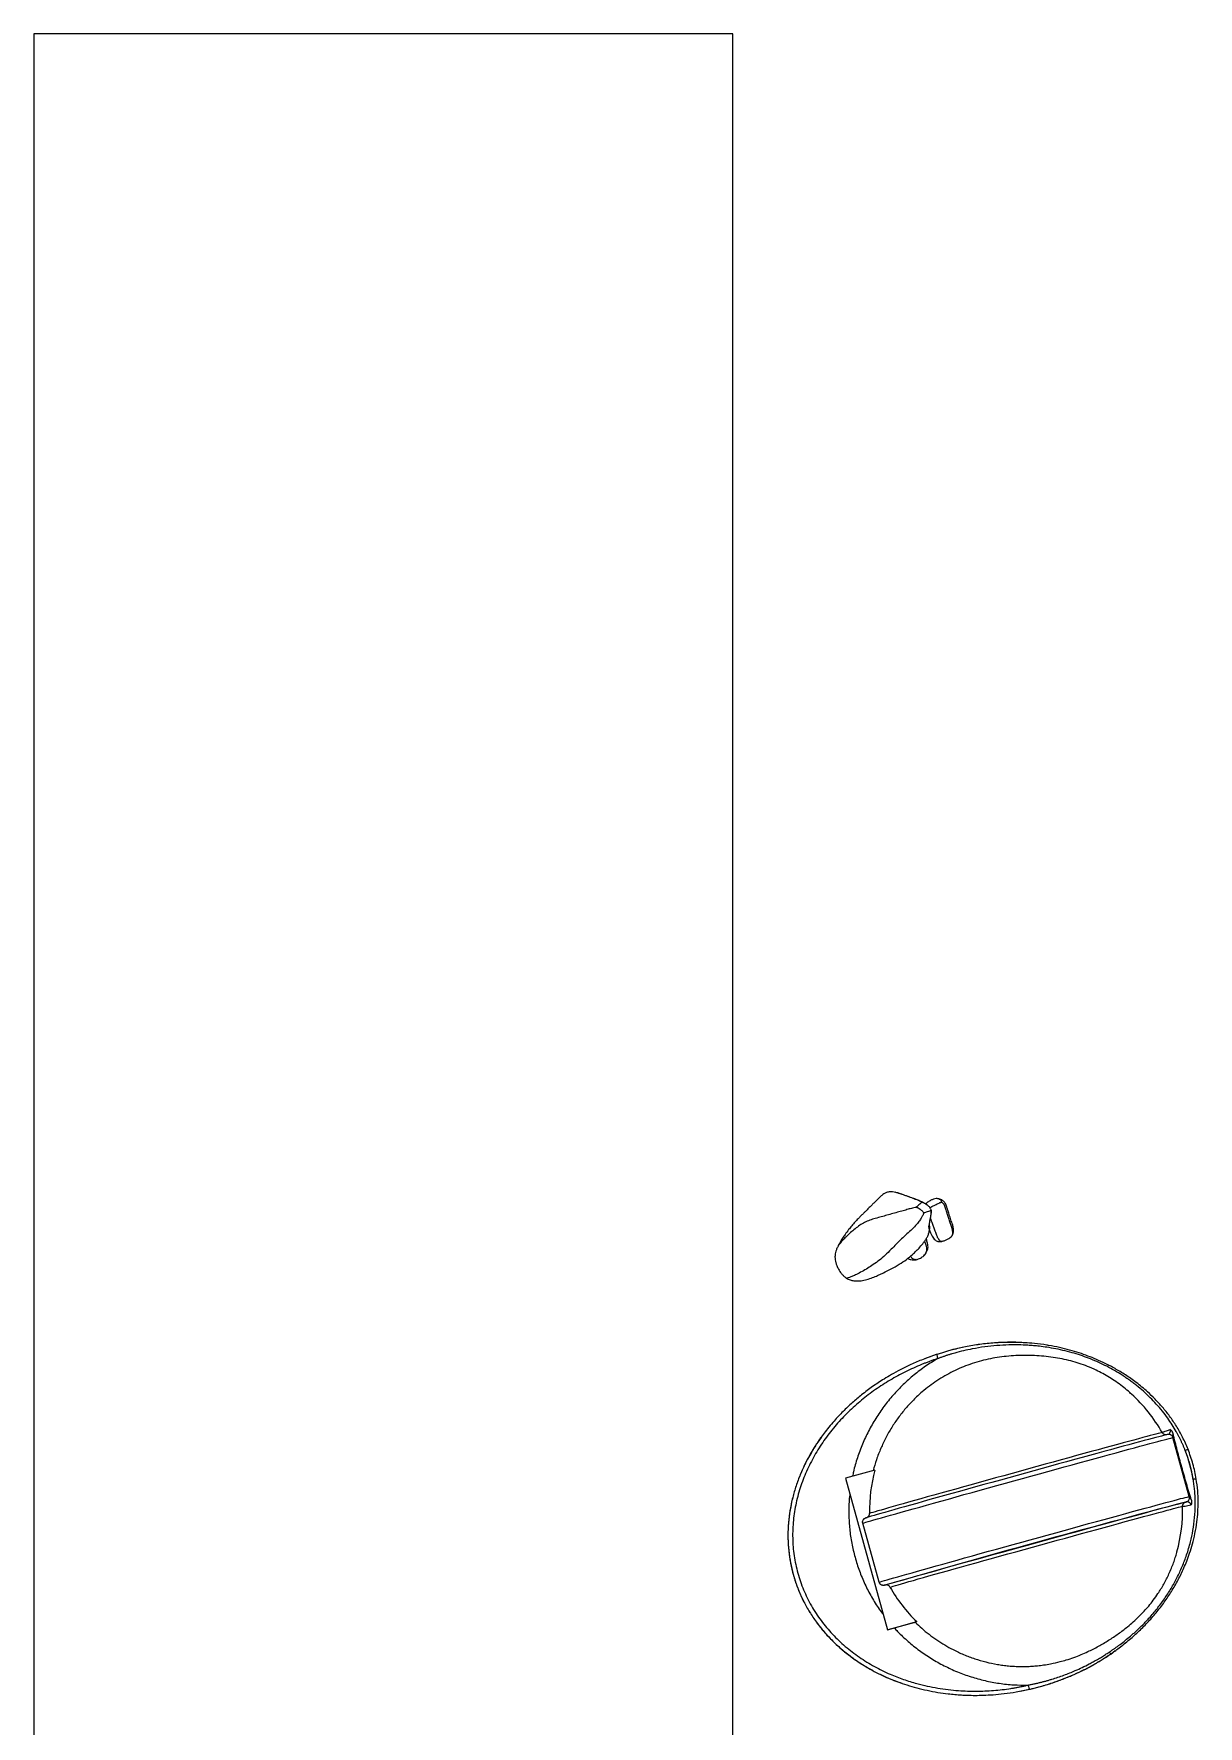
# Model space of a CAD drawing. Header units: inches. Extents: x -978 to -2, y 48 to 749.
# Drawn here: x -204.2 to -170.88, y 414.82 to 463.25 of the extents above; entities that cross this region are included whole.
import ezdxf

# ---------------------------------------------------------------- set-up
doc = ezdxf.new("R2010")
doc.units = ezdxf.units.IN
doc.header["$MEASUREMENT"] = 0

msp = doc.modelspace()

# ---------------------------------------------------------------- linework, layer by layer
at = {"color": 7, "linetype": 'Continuous', "lineweight": 25}
for p, q in [((-204.205, 463.248), (-204.205, 396.248)), ((-184.205, 463.248), (-204.205, 463.248)), ((-184.205, 396.248), (-184.205, 463.248)), ((-179.538, 430.094), (-179.557, 430.099)), ((-178.957, 428.173), (-178.962, 428.172)), ((-178.354, 425.465), (-178.712, 425.334)), ((-177.901, 425.597), (-178.358, 425.462)), ((-177.892, 425.599), (-177.893, 425.599)), ((-172.787, 424.32), (-172.794, 424.326)), ((-181.761, 422.969), (-181.772, 422.954)), ((-181.677, 423.088), (-181.77, 422.945)), ((-171.911, 423.225), (-171.912, 423.225)), ((-171.139, 421.394), (-171.605, 423.081)), ((-180.138, 422.152), (-180.973, 421.921)), ((-180.973, 421.921), (-179.774, 417.584)), ((-171.328, 421.111), (-171.327, 421.111)), ((-171.268, 421.224), (-171.244, 421.235)), ((-180.017, 418.943), (-180.483, 420.63)), ((-171.492, 419.81), (-171.487, 419.829)), ((-179.861, 418.856), (-179.848, 418.86)), ((-179.774, 417.584), (-178.939, 417.814)), ((-179.774, 417.584), (-179.757, 417.585)), ((-179.757, 417.585), (-179.09, 417.769)), ((-173.388, 416.888), (-173.257, 416.984)), ((-173.387, 416.888), (-173.305, 416.949)), ((-173.388, 416.888), (-173.387, 416.888)), ((-175.982, 415.828), (-175.705, 415.881)), ((-175.705, 415.881), (-175.584, 415.912))]:
    msp.add_line(p, q, dxfattribs=at)
at = {"color": 8, "linetype": 'Continuous', "lineweight": 25}
msp.add_line((-171.231, 421.238), (-171.219, 421.242), dxfattribs=at)
at = {"color": 8, "linetype": 'Continuous', "lineweight": 25, "flags": 128}
for points in [[(-180.483, 420.63), (-180.445, 420.642), (-180.394, 420.657), (-180.33, 420.676), (-180.253, 420.698), (-180.163, 420.724), (-180.062, 420.753), (-179.949, 420.785), (-179.824, 420.821), (-179.687, 420.859), (-179.54, 420.901), (-179.383, 420.945), (-179.215, 420.993), (-179.039, 421.042), (-178.853, 421.094), (-178.659, 421.149), (-178.458, 421.205), (-178.249, 421.263), (-178.033, 421.323), (-177.812, 421.385), (-177.586, 421.448), (-177.355, 421.512), (-177.12, 421.577), (-176.882, 421.643), (-176.642, 421.71), (-176.4, 421.777), (-176.156, 421.844), (-175.913, 421.912), (-175.67, 421.979), (-175.428, 422.046), (-175.188, 422.112), (-174.951, 422.177), (-174.717, 422.241), (-174.487, 422.305), (-174.262, 422.366), (-174.042, 422.427), (-173.828, 422.485), (-173.621, 422.542), (-173.421, 422.596), (-173.229, 422.649), (-173.045, 422.699), (-172.871, 422.746), (-172.705, 422.791), (-172.55, 422.833), (-172.406, 422.872), (-172.272, 422.908), (-172.15, 422.941), (-172.039, 422.97), (-171.94, 422.997), (-171.854, 423.019), (-171.78, 423.039), (-171.719, 423.054), (-171.671, 423.067), (-171.636, 423.075), (-171.614, 423.08), (-171.605, 423.081), (-171.605, 423.081)], [(-171.914, 423.224), (-171.914, 423.224), (-171.924, 423.222), (-171.947, 423.217), (-171.983, 423.208), (-172.032, 423.196), (-172.095, 423.179), (-172.17, 423.16), (-172.258, 423.137), (-172.358, 423.11), (-172.47, 423.08), (-172.593, 423.047), (-172.728, 423.01), (-172.874, 422.971), (-173.03, 422.929), (-173.196, 422.884), (-173.371, 422.836), (-173.555, 422.786), (-173.747, 422.734), (-173.947, 422.679), (-174.153, 422.622), (-174.366, 422.564), (-174.585, 422.504), (-174.808, 422.443), (-175.036, 422.38), (-175.267, 422.317), (-175.5, 422.252), (-175.736, 422.187), (-175.973, 422.122), (-176.21, 422.056), (-176.447, 421.991), (-176.683, 421.925), (-176.918, 421.86), (-177.149, 421.796), (-177.378, 421.733), (-177.602, 421.67), (-177.822, 421.609), (-178.036, 421.549), (-178.245, 421.491), (-178.446, 421.435), (-178.64, 421.381), (-178.826, 421.328), (-179.004, 421.279), (-179.172, 421.231), (-179.33, 421.187), (-179.479, 421.145), (-179.616, 421.106), (-179.743, 421.07), (-179.858, 421.037), (-179.961, 421.007), (-180.052, 420.981), (-180.13, 420.959), (-180.196, 420.939), (-180.248, 420.924), (-180.288, 420.912)], [(-180.017, 418.943), (-179.978, 418.955), (-179.927, 418.97), (-179.863, 418.989), (-179.786, 419.011), (-179.697, 419.037), (-179.596, 419.066), (-179.482, 419.099), (-179.357, 419.134), (-179.221, 419.173), (-179.074, 419.214), (-178.917, 419.259), (-178.749, 419.306), (-178.573, 419.356), (-178.387, 419.408), (-178.193, 419.462), (-177.991, 419.518), (-177.783, 419.577), (-177.567, 419.637), (-177.346, 419.698), (-177.12, 419.761), (-176.889, 419.826), (-176.654, 419.891), (-176.416, 419.957), (-176.175, 420.023), (-175.933, 420.09), (-175.69, 420.158), (-175.447, 420.225), (-175.204, 420.292), (-174.962, 420.359), (-174.722, 420.425), (-174.485, 420.49), (-174.251, 420.555), (-174.021, 420.618), (-173.795, 420.68), (-173.576, 420.74), (-173.362, 420.798), (-173.154, 420.855), (-172.955, 420.91), (-172.762, 420.962), (-172.579, 421.012), (-172.404, 421.06), (-172.239, 421.104), (-172.084, 421.146), (-171.94, 421.185), (-171.806, 421.221), (-171.683, 421.254), (-171.573, 421.284), (-171.474, 421.31), (-171.388, 421.333), (-171.314, 421.352), (-171.253, 421.368), (-171.204, 421.38), (-171.169, 421.388), (-171.148, 421.393), (-171.139, 421.395), (-171.139, 421.394)], [(-179.704, 418.802), (-179.665, 418.814), (-179.612, 418.829), (-179.547, 418.849), (-179.468, 418.871), (-179.378, 418.897), (-179.275, 418.927), (-179.16, 418.96), (-179.033, 418.996), (-178.895, 419.035), (-178.747, 419.077), (-178.588, 419.121), (-178.42, 419.169), (-178.243, 419.218), (-178.057, 419.27), (-177.863, 419.325), (-177.661, 419.381), (-177.453, 419.439), (-177.239, 419.499), (-177.019, 419.56), (-176.795, 419.622), (-176.566, 419.686), (-176.334, 419.75), (-176.1, 419.815), (-175.864, 419.881), (-175.627, 419.946), (-175.39, 420.012), (-175.153, 420.077), (-174.917, 420.142), (-174.683, 420.207), (-174.452, 420.27), (-174.225, 420.333), (-174.001, 420.394), (-173.783, 420.454), (-173.57, 420.512), (-173.364, 420.569), (-173.164, 420.623), (-172.972, 420.676), (-172.788, 420.726), (-172.613, 420.774), (-172.447, 420.819), (-172.291, 420.861), (-172.145, 420.9), (-172.01, 420.937), (-171.886, 420.97), (-171.774, 421), (-171.674, 421.027), (-171.587, 421.05), (-171.511, 421.069), (-171.449, 421.086), (-171.4, 421.098), (-171.364, 421.107), (-171.341, 421.112), (-171.331, 421.114), (-171.331, 421.114)], [(-171.243, 421.235), (-171.239, 421.237), (-171.245, 421.236)], [(-171.229, 421.241), (-171.226, 421.241), (-171.231, 421.238)]]:
    msp.add_lwpolyline(points, dxfattribs=at)
at = {"color": 7, "linetype": 'Continuous', "lineweight": 25, "flags": 128}
for points in [[(-171.765, 423.168), (-171.768, 423.167), (-171.79, 423.162), (-171.825, 423.154), (-171.874, 423.141), (-171.936, 423.125), (-172.01, 423.106), (-172.097, 423.083), (-172.197, 423.056), (-172.308, 423.027), (-172.431, 422.994), (-172.565, 422.957), (-172.711, 422.918), (-172.866, 422.876), (-173.032, 422.831), (-173.207, 422.784), (-173.391, 422.733), (-173.583, 422.681), (-173.784, 422.626), (-173.991, 422.57), (-174.204, 422.511), (-174.424, 422.451), (-174.649, 422.389), (-174.878, 422.326), (-175.111, 422.262), (-175.347, 422.197), (-175.585, 422.131), (-175.825, 422.065), (-176.065, 421.999), (-176.306, 421.932), (-176.546, 421.866), (-176.785, 421.8), (-177.022, 421.734), (-177.255, 421.669), (-177.486, 421.605), (-177.712, 421.542), (-177.932, 421.481), (-178.148, 421.421), (-178.357, 421.362), (-178.559, 421.306), (-178.753, 421.251), (-178.939, 421.199), (-179.116, 421.149), (-179.285, 421.102), (-179.443, 421.058), (-179.591, 421.016), (-179.728, 420.977), (-179.854, 420.941), (-179.968, 420.908), (-180.071, 420.879), (-180.161, 420.853), (-180.239, 420.83), (-180.304, 420.811), (-180.355, 420.796), (-180.394, 420.784)], [(-179.861, 418.856), (-179.823, 418.868), (-179.771, 418.884), (-179.706, 418.903), (-179.628, 418.925), (-179.538, 418.951), (-179.435, 418.981), (-179.321, 419.013), (-179.195, 419.049), (-179.058, 419.088), (-178.91, 419.13), (-178.752, 419.174), (-178.584, 419.222), (-178.406, 419.272), (-178.22, 419.324), (-178.026, 419.378), (-177.824, 419.435), (-177.615, 419.493), (-177.4, 419.553), (-177.179, 419.614), (-176.953, 419.677), (-176.723, 419.741), (-176.489, 419.806), (-176.252, 419.872), (-176.013, 419.938), (-175.773, 420.004), (-175.533, 420.071), (-175.292, 420.137), (-175.052, 420.204), (-174.814, 420.269), (-174.578, 420.334), (-174.345, 420.398), (-174.116, 420.461), (-173.891, 420.523), (-173.672, 420.583), (-173.458, 420.642), (-173.251, 420.699), (-173.051, 420.753), (-172.858, 420.806), (-172.674, 420.856), (-172.499, 420.903), (-172.333, 420.948), (-172.178, 420.991), (-172.033, 421.03), (-171.898, 421.066), (-171.775, 421.099), (-171.664, 421.129), (-171.564, 421.155), (-171.477, 421.178), (-171.403, 421.198), (-171.341, 421.214), (-171.293, 421.226), (-171.257, 421.235), (-171.235, 421.239), (-171.229, 421.241)]]:
    msp.add_lwpolyline(points, dxfattribs=at)
at = {"color": 7, "linetype": 'Continuous', "lineweight": 25}
for centre, radius, start, end in [((-175.83, 421.006), 4.5, 29.5305, 47.5696), ((-175.843, 421.005), 4.446, 165.0505, 181.2004), ((-55.324, -15.184), 451.553, 104.87532, 106.00779), ((-175.83, 421.006), 4.5, 344.5958, 1.3741), ((-171.229, 421.232), 0.00665, 104.2207, 127.2316), ((-175.843, 421.004), 4.445, 209.7047, 225.8567), ((-178.753, 417.17), 0.671, 106.0916, 110.1824)]:
    msp.add_arc(centre, radius, start, end, dxfattribs=at)
for points, knots in [([(-179.547, 430.098), (-179.574, 430.104), (-179.624, 430.115), (-179.694, 430.117), (-179.751, 430.11), (-179.813, 430.091), (-179.874, 430.058), (-179.942, 430.006), (-180.002, 429.953), (-180.062, 429.894), (-180.12, 429.836), (-180.182, 429.775), (-180.257, 429.702), (-180.336, 429.625), (-180.41, 429.551), (-180.479, 429.483), (-180.546, 429.416), (-180.624, 429.337), (-180.709, 429.246), (-180.801, 429.141), (-180.896, 429.023), (-180.983, 428.904), (-181.064, 428.781), (-181.138, 428.661), (-181.179, 428.583), (-181.201, 428.542)], [0, 0, 0, 0, 0.033511, 0.060664, 0.083496, 0.103544, 0.138235, 0.168063, 0.207782, 0.236876, 0.271273, 0.313305, 0.355116, 0.405226, 0.4501, 0.48331, 0.522265, 0.562712, 0.614573, 0.673518, 0.732931, 0.805032, 0.862442, 0.92733, 1, 1, 1, 1]), ([(-178.623, 429.723), (-178.631, 429.73), (-178.648, 429.742), (-178.689, 429.767), (-178.754, 429.803), (-178.845, 429.849), (-178.948, 429.891), (-179.061, 429.933), (-179.197, 429.983), (-179.36, 430.043), (-179.483, 430.079), (-179.545, 430.098)], [0, 0, 0, 0, 0.060645, 0.122949, 0.188067, 0.301601, 0.404037, 0.49178, 0.650114, 0.823926, 1, 1, 1, 1]), ([(-178.791, 429.817), (-178.792, 429.816), (-178.796, 429.814), (-178.807, 429.805), (-178.832, 429.781), (-178.879, 429.737), (-178.905, 429.711), (-178.931, 429.691), (-178.947, 429.679), (-178.954, 429.674), (-178.956, 429.673)], [0, 0, 0, 0, 0.25, 0.5, 1, 2, 3, 3.5, 3.75, 4, 4, 4, 4]), ([(-178.956, 429.673), (-178.953, 429.673), (-178.945, 429.671), (-178.925, 429.666), (-178.889, 429.651), (-178.848, 429.615), (-178.788, 429.576), (-178.755, 429.54), (-178.741, 429.519), (-178.736, 429.511), (-178.735, 429.508)], [0, 0, 0, 0, 0.25, 0.5, 1, 2, 3, 3.5, 3.75, 4, 4, 4, 4]), ([(-178.611, 429.713), (-178.636, 429.735), (-178.682, 429.77), (-178.743, 429.8), (-178.775, 429.812), (-178.788, 429.816), (-178.791, 429.817)], [2, 2, 2, 2, 3, 3.5, 3.75, 4, 4, 4, 4]), ([(-178.735, 429.508), (-178.732, 429.51), (-178.721, 429.515), (-178.696, 429.526), (-178.65, 429.544), (-178.593, 429.56), (-178.55, 429.577), (-178.534, 429.584), (-178.529, 429.586), (-178.528, 429.586), (-178.527, 429.586)], [0, 0, 0, 0, 0.25, 0.5, 1, 2, 3, 3.5, 3.75, 4, 4, 4, 4]), ([(-178.332, 429.917), (-178.347, 429.918), (-178.388, 429.921), (-178.458, 429.904), (-178.542, 429.869), (-178.613, 429.829), (-178.663, 429.79), (-178.679, 429.77), (-178.685, 429.764)], [0, 0, 0, 0, 0.127697, 0.325475, 0.535385, 0.810508, 0.935639, 1, 1, 1, 1]), ([(-178.534, 429.614), (-178.539, 429.625), (-178.556, 429.663), (-178.588, 429.692), (-178.611, 429.713)], [0, 0, 0, 0, 0.28613, 1, 1, 1, 1]), ([(-178.592, 429.103), (-178.592, 429.105), (-178.593, 429.109), (-178.59, 429.131), (-178.583, 429.167), (-178.572, 429.217), (-178.558, 429.284), (-178.542, 429.359), (-178.531, 429.431), (-178.524, 429.486), (-178.524, 429.519), (-178.524, 429.533)], [0, 0, 0, 0, 0.049894, 0.144931, 0.25391, 0.37732, 0.514153, 0.69117, 0.82874, 0.929013, 1, 1, 1, 1]), ([(-178.523, 429.525), (-178.523, 429.532), (-178.523, 429.549), (-178.525, 429.573), (-178.528, 429.596), (-178.532, 429.606), (-178.533, 429.611)], [0, 0, 0, 0, 0.191351, 0.474714, 0.75528, 1, 1, 1, 1]), ([(-178.527, 429.586), (-178.526, 429.576), (-178.523, 429.559), (-178.523, 429.54), (-178.523, 429.533)], [0, 0, 0, 0, 0.636564, 1, 1, 1, 1]), ([(-177.947, 428.838), (-177.936, 428.85), (-177.916, 428.875), (-177.893, 428.929), (-177.884, 428.992), (-177.886, 429.059), (-177.899, 429.129), (-177.93, 429.223), (-177.974, 429.352), (-178.021, 429.491), (-178.059, 429.61), (-178.083, 429.698), (-178.104, 429.758), (-178.129, 429.801), (-178.165, 429.843), (-178.216, 429.879), (-178.275, 429.906), (-178.312, 429.913), (-178.332, 429.917)], [0, 0, 0, 0, 0.036637, 0.070805, 0.130807, 0.17786, 0.220642, 0.300418, 0.42125, 0.553107, 0.660244, 0.732657, 0.785371, 0.820013, 0.856145, 0.915328, 0.955536, 1, 1, 1, 1]), ([(-178.226, 429.822), (-178.22, 429.818), (-178.207, 429.81), (-178.179, 429.784), (-178.153, 429.741), (-178.132, 429.684), (-178.113, 429.624), (-178.093, 429.552), (-178.065, 429.461), (-178.029, 429.354), (-177.992, 429.242), (-177.96, 429.148), (-177.939, 429.081), (-177.927, 429.036), (-177.919, 428.996), (-177.915, 428.952), (-177.915, 428.902), (-177.926, 428.861), (-177.943, 428.843), (-177.947, 428.838)], [0, 0, 0, 0, 0.0168785, 0.0406419, 0.0975772, 0.1512358, 0.2070294, 0.2735495, 0.3606586, 0.4712419, 0.5880118, 0.6900729, 0.7486507, 0.7921154, 0.8268482, 0.8761129, 0.9294469, 0.9817151, 1, 1, 1, 1]), ([(-178.589, 429.13), (-178.591, 429.11), (-178.594, 429.065), (-178.578, 429.019), (-178.58, 428.988), (-178.581, 428.974)], [0, 0, 0, 0, 0.294242, 0.678292, 1, 1, 1, 1]), ([(-178.581, 428.979), (-178.575, 429.007), (-178.562, 429.066), (-178.567, 429.14), (-178.575, 429.181), (-178.578, 429.192)], [0, 0, 0, 0, 0.3911594, 0.8328849, 1, 1, 1, 1]), ([(-178.523, 429.525), (-178.523, 429.523), (-178.523, 429.515), (-178.524, 429.508), (-178.524, 429.503)], [0, 0, 0, 0, 0.376442, 1, 1, 1, 1]), ([(-180.956, 427.647), (-180.919, 427.627), (-180.851, 427.589), (-180.743, 427.566), (-180.65, 427.561), (-180.567, 427.565), (-180.488, 427.576), (-180.407, 427.593), (-180.297, 427.623), (-180.167, 427.67), (-180.023, 427.734), (-179.864, 427.809), (-179.668, 427.905), (-179.441, 428.033), (-179.237, 428.172), (-179.077, 428.303), (-178.949, 428.423), (-178.842, 428.535), (-178.754, 428.641), (-178.684, 428.741), (-178.634, 428.825), (-178.601, 428.9), (-178.584, 428.953), (-178.581, 428.976), (-178.58, 428.983)], [0, 0, 0, 0, 0.040968, 0.076552, 0.10741, 0.132769, 0.159422, 0.186131, 0.213971, 0.272067, 0.323489, 0.376618, 0.465708, 0.554747, 0.637041, 0.711825, 0.76251, 0.816237, 0.873812, 0.906286, 0.940332, 0.971081, 0.990904, 1, 1, 1, 1]), ([(-178.732, 428.284), (-178.709, 428.313), (-178.667, 428.364), (-178.631, 428.444), (-178.616, 428.509), (-178.615, 428.575), (-178.632, 428.657), (-178.652, 428.726), (-178.665, 428.767), (-178.667, 428.772)], [0, 0, 0, 0, 0.207355, 0.376701, 0.490685, 0.586166, 0.743268, 0.967531, 1, 1, 1, 1]), ([(-178.574, 429.022), (-178.572, 429.019), (-178.558, 428.984), (-178.534, 428.923), (-178.502, 428.849), (-178.462, 428.786), (-178.421, 428.742), (-178.377, 428.711), (-178.333, 428.694), (-178.279, 428.686), (-178.241, 428.692), (-178.22, 428.695)], [0, 0, 0, 0, 0.018455, 0.219966, 0.389433, 0.513225, 0.640534, 0.712521, 0.795015, 0.890633, 1, 1, 1, 1]), ([(-178.221, 428.695), (-178.192, 428.702), (-178.136, 428.718), (-178.059, 428.756), (-177.994, 428.794), (-177.961, 428.824), (-177.946, 428.838)], [0, 0, 0, 0, 0.278873, 0.550624, 0.793654, 1, 1, 1, 1]), ([(-181.2, 428.542), (-181.214, 428.513), (-181.239, 428.458), (-181.263, 428.38), (-181.275, 428.313), (-181.28, 428.244), (-181.274, 428.167), (-181.255, 428.082), (-181.224, 427.994), (-181.174, 427.889), (-181.108, 427.79), (-181.031, 427.704), (-180.981, 427.666), (-180.954, 427.646)], [0, 0, 0, 0, 0.099697, 0.183844, 0.254074, 0.31188, 0.397866, 0.477839, 0.56284, 0.668563, 0.817016, 0.905071, 1, 1, 1, 1]), ([(-179.196, 428.21), (-179.194, 428.209), (-179.183, 428.2), (-179.152, 428.188), (-179.1, 428.17), (-179.031, 428.161), (-178.982, 428.167), (-178.956, 428.171)], [0, 0, 0, 0, 0.0175575, 0.1735296, 0.3926614, 0.6756723, 1, 1, 1, 1]), ([(-178.957, 428.171), (-178.934, 428.177), (-178.89, 428.19), (-178.81, 428.223), (-178.763, 428.26), (-178.733, 428.284)], [0, 0, 0, 0, 0.283183, 0.546556, 1, 1, 1, 1]), ([(-171.255, 422.713), (-171.26, 422.725), (-171.269, 422.75), (-171.285, 422.787), (-171.3, 422.824), (-171.316, 422.861), (-171.332, 422.898), (-171.349, 422.934), (-171.366, 422.971), (-171.383, 423.007), (-171.401, 423.043), (-171.419, 423.079), (-171.437, 423.115), (-171.456, 423.15), (-171.475, 423.186), (-171.494, 423.221), (-171.544, 423.309), (-171.629, 423.45), (-171.76, 423.644), (-171.911, 423.843), (-172.078, 424.038), (-172.259, 424.227), (-172.447, 424.404), (-172.614, 424.544), (-172.748, 424.649), (-172.849, 424.723), (-172.954, 424.796), (-173.095, 424.89), (-173.277, 425.001), (-173.499, 425.121), (-173.728, 425.232), (-173.959, 425.331), (-174.195, 425.418), (-174.435, 425.495), (-174.689, 425.563), (-174.949, 425.621), (-175.197, 425.664), (-175.411, 425.692), (-175.593, 425.711), (-175.794, 425.726), (-176.03, 425.735), (-176.326, 425.734), (-176.648, 425.717), (-176.997, 425.68), (-177.314, 425.627), (-177.599, 425.566), (-177.793, 425.516), (-177.931, 425.476), (-178.013, 425.451), (-178.094, 425.425), (-178.176, 425.398), (-178.257, 425.37), (-178.311, 425.351), (-178.338, 425.341)], [0, 0, 0, 0, 0.004694, 0.009389, 0.014086, 0.018784, 0.023485, 0.028186, 0.03289, 0.037595, 0.042303, 0.047012, 0.051722, 0.056435, 0.061149, 0.065864, 0.070582, 0.096946, 0.123492, 0.153574, 0.185208, 0.214711, 0.246968, 0.277879, 0.293367, 0.308818, 0.3236, 0.339799, 0.370837, 0.402357, 0.433104, 0.465578, 0.495696, 0.526327, 0.558842, 0.592, 0.622744, 0.648478, 0.668286, 0.687099, 0.719141, 0.751047, 0.791583, 0.83348, 0.876696, 0.907217, 0.938592, 0.948754, 0.958946, 0.969167, 0.979416, 0.989694, 1, 1, 1, 1]), ([(-175.844, 425.792), (-175.872, 425.795), (-176.018, 425.807), (-176.308, 425.81), (-176.71, 425.796), (-177.129, 425.751), (-177.524, 425.687), (-177.776, 425.626), (-177.892, 425.597)], [0, 0, 0, 0, 0.0400157, 0.2110725, 0.4160398, 0.6207664, 0.8253262, 1, 1, 1, 1]), ([(-175.181, 425.718), (-175.193, 425.721), (-175.321, 425.745), (-175.545, 425.772), (-175.756, 425.787), (-175.847, 425.793)], [0, 0, 0, 0, 0.0585124, 0.5899472, 1, 1, 1, 1]), ([(-175.846, 425.794), (-175.846, 425.794), (-175.845, 425.794), (-175.844, 425.794), (-175.844, 425.794)], [0, 0, 0, 0, 0.499975, 1, 1, 1, 1]), ([(-171.175, 422.748), (-171.225, 422.864), (-171.322, 423.09), (-171.501, 423.405), (-171.695, 423.693), (-171.901, 423.951), (-172.113, 424.183), (-172.362, 424.421), (-172.645, 424.655), (-172.957, 424.874), (-173.254, 425.053), (-173.532, 425.199), (-173.791, 425.318), (-174.04, 425.418), (-174.294, 425.507), (-174.566, 425.588), (-174.857, 425.658), (-175.063, 425.703), (-175.174, 425.718), (-175.178, 425.719)], [0, 0, 0, 0, 0.070346, 0.13797, 0.202862, 0.265013, 0.324432, 0.381133, 0.461077, 0.534913, 0.60272, 0.664511, 0.720257, 0.771351, 0.82415, 0.879447, 0.937278, 0.997674, 1, 1, 1, 1]), ([(-178.338, 425.341), (-178.354, 425.336), (-178.386, 425.325), (-178.433, 425.309), (-178.48, 425.293), (-178.527, 425.276), (-178.573, 425.259), (-178.62, 425.242), (-178.667, 425.224), (-178.713, 425.206), (-178.759, 425.188), (-178.867, 425.144), (-179.035, 425.072), (-179.261, 424.965), (-179.483, 424.85), (-179.7, 424.726), (-179.914, 424.594), (-180.191, 424.407), (-180.526, 424.152), (-180.901, 423.816), (-181.249, 423.448), (-181.563, 423.05), (-181.839, 422.626), (-182.074, 422.176), (-182.231, 421.783), (-182.33, 421.46), (-182.411, 421.132), (-182.465, 420.798), (-182.489, 420.46), (-182.492, 420.122), (-182.465, 419.783), (-182.405, 419.45), (-182.345, 419.203), (-182.27, 418.96), (-182.149, 418.643), (-181.999, 418.339), (-181.823, 418.05), (-181.629, 417.772), (-181.357, 417.448), (-180.988, 417.098), (-180.585, 416.79), (-180.153, 416.525), (-179.728, 416.317), (-179.319, 416.158), (-178.868, 416.018), (-178.341, 415.903), (-177.857, 415.846), (-177.49, 415.826), (-177.239, 415.823), (-176.989, 415.829), (-176.739, 415.844), (-176.491, 415.868), (-176.293, 415.895), (-176.146, 415.919), (-176.048, 415.936), (-175.95, 415.955), (-175.852, 415.975), (-175.788, 415.99), (-175.755, 415.997)], [0, 0, 0, 0, 0.003122, 0.006246, 0.009371, 0.012497, 0.015624, 0.01875, 0.021876, 0.025001, 0.028125, 0.031247, 0.046839, 0.062454, 0.078036, 0.093649, 0.10923, 0.12484, 0.155955, 0.187205, 0.218342, 0.249607, 0.280806, 0.312086, 0.343353, 0.358995, 0.374657, 0.405969, 0.421652, 0.437307, 0.468651, 0.484323, 0.500015, 0.515708, 0.531373, 0.562711, 0.578378, 0.594061, 0.625375, 0.656652, 0.687924, 0.719213, 0.750406, 0.775403, 0.800335, 0.837858, 0.875162, 0.890767, 0.906346, 0.921955, 0.937538, 0.953157, 0.968749, 0.974998, 0.98125, 0.987504, 0.993755, 1, 1, 1, 1]), ([(-178.358, 425.462), (-178.491, 425.416), (-178.745, 425.328), (-179.094, 425.178), (-179.396, 425.031), (-179.651, 424.892), (-179.862, 424.766), (-180.04, 424.652), (-180.202, 424.541), (-180.36, 424.426), (-180.557, 424.273), (-180.79, 424.077), (-181.054, 423.827), (-181.275, 423.592), (-181.454, 423.381), (-181.583, 423.216), (-181.685, 423.079), (-181.74, 423), (-181.761, 422.969)], [0, 0, 0, 0, 0.099932, 0.189157, 0.267704, 0.335587, 0.39279, 0.43911, 0.48373, 0.529326, 0.575901, 0.657172, 0.741329, 0.82848, 0.88126, 0.932899, 0.974241, 1, 1, 1, 1]), ([(-178.354, 425.465), (-178.359, 425.464), (-178.364, 425.439), (-178.35, 425.376), (-178.338, 425.341)], [0, 0, 0, 0, 0.428571, 1, 1, 1, 1]), ([(-171.681, 423.308), (-171.679, 423.307), (-171.675, 423.303), (-171.669, 423.298), (-171.663, 423.292), (-171.658, 423.286), (-171.652, 423.28), (-171.647, 423.274), (-171.642, 423.267), (-171.637, 423.26), (-171.631, 423.251), (-171.624, 423.238), (-171.617, 423.222), (-171.611, 423.206), (-171.607, 423.195), (-171.606, 423.189)], [0, 0, 0, 0, 0.057212, 0.114336, 0.171483, 0.228762, 0.286284, 0.344157, 0.402486, 0.461374, 0.520922, 0.640204, 0.759295, 0.87897, 1, 1, 1, 1]), ([(-181.77, 422.945), (-181.829, 422.859), (-181.985, 422.629), (-182.164, 422.278), (-182.322, 421.905), (-182.435, 421.576), (-182.523, 421.239), (-182.585, 420.896), (-182.621, 420.55), (-182.629, 420.201), (-182.608, 419.852), (-182.558, 419.506), (-182.479, 419.165), (-182.372, 418.832), (-182.237, 418.51), (-182.075, 418.2), (-181.89, 417.904), (-181.681, 417.625), (-181.451, 417.363), (-181.203, 417.119), (-180.937, 416.895), (-180.61, 416.655), (-180.214, 416.415), (-179.779, 416.2), (-179.486, 416.096), (-179.356, 416.05)], [0, 0, 0, 0, 0.0364723, 0.0972839, 0.1378714, 0.1784897, 0.219157, 0.2598606, 0.3005871, 0.3413461, 0.3821414, 0.4229533, 0.4637712, 0.5045839, 0.5453827, 0.5861711, 0.6269442, 0.6676915, 0.7083895, 0.7490302, 0.7896436, 0.830241, 0.8910659, 0.9517882, 1, 1, 1, 1]), ([(-181.771, 422.955), (-181.8, 422.911), (-181.863, 422.814), (-181.961, 422.649), (-182.068, 422.456), (-182.187, 422.217), (-182.308, 421.937), (-182.421, 421.614), (-182.514, 421.275), (-182.581, 420.921), (-182.62, 420.558), (-182.628, 420.195), (-182.606, 419.836), (-182.554, 419.486), (-182.473, 419.146), (-182.366, 418.818), (-182.233, 418.503), (-182.074, 418.199), (-181.889, 417.904), (-181.676, 417.621), (-181.438, 417.35), (-181.174, 417.094), (-180.888, 416.858), (-180.59, 416.646), (-180.289, 416.463), (-180.011, 416.314), (-179.831, 416.235), (-179.751, 416.2)], [0, 0, 0, 0, 0.01926, 0.042824, 0.070674, 0.100456, 0.141211, 0.183174, 0.226378, 0.270823, 0.315988, 0.360623, 0.404677, 0.448169, 0.491077, 0.533371, 0.575054, 0.616931, 0.659627, 0.703129, 0.747415, 0.792496, 0.838383, 0.884039, 0.927287, 0.968079, 1, 1, 1, 1]), ([(-171.792, 423.161), (-171.793, 423.161), (-171.796, 423.161), (-171.808, 423.16), (-171.824, 423.161), (-171.847, 423.166), (-171.873, 423.179), (-171.898, 423.198), (-171.909, 423.217), (-171.914, 423.226)], [0, 0, 0, 0, 0.213268, 0.346381, 0.459574, 0.57567, 0.710364, 0.860542, 1, 1, 1, 1]), ([(-171.606, 423.081), (-171.608, 423.086), (-171.612, 423.104), (-171.628, 423.128), (-171.651, 423.15), (-171.675, 423.163), (-171.697, 423.17), (-171.715, 423.173), (-171.728, 423.173), (-171.737, 423.173), (-171.745, 423.172), (-171.75, 423.171), (-171.753, 423.17), (-171.754, 423.17)], [0, 0, 0, 0, 0.0513001, 0.1582274, 0.2499981, 0.3314575, 0.4042992, 0.4710823, 0.5376067, 0.623166, 0.741696, 0.9266957, 1, 1, 1, 1]), ([(-171.082, 421.295), (-171.128, 421.452), (-171.174, 421.609), (-171.242, 421.845), (-171.265, 421.923), (-171.309, 422.081), (-171.332, 422.16), (-171.375, 422.318), (-171.397, 422.397), (-171.44, 422.556), (-171.461, 422.635), (-171.523, 422.873), (-171.564, 423.031), (-171.606, 423.189)], [0, 0, 0, 0, 0.25, 0.25, 0.375, 0.375, 0.5, 0.5, 0.625, 0.625, 0.75, 0.75, 1, 1, 1, 1]), ([(-170.939, 421.893), (-170.967, 422.039), (-171.023, 422.33), (-171.124, 422.609), (-171.175, 422.748)], [0, 0, 0, 0, 0.500006, 1, 1, 1, 1]), ([(-171.025, 421.884), (-171.028, 421.897), (-171.032, 421.922), (-171.039, 421.961), (-171.046, 421.999), (-171.054, 422.038), (-171.062, 422.076), (-171.07, 422.114), (-171.079, 422.153), (-171.088, 422.191), (-171.098, 422.229), (-171.108, 422.266), (-171.121, 422.315), (-171.137, 422.373), (-171.158, 422.442), (-171.181, 422.51), (-171.204, 422.578), (-171.229, 422.646), (-171.246, 422.69), (-171.255, 422.713)], [0, 0, 0, 0, 0.045499, 0.090975, 0.136433, 0.181878, 0.227313, 0.272745, 0.318177, 0.363615, 0.409063, 0.454525, 0.500008, 0.583374, 0.666687, 0.749977, 0.833273, 0.916604, 1, 1, 1, 1]), ([(-173.43, 416.943), (-173.42, 416.949), (-173.4, 416.963), (-173.37, 416.983), (-173.339, 417.004), (-173.308, 417.025), (-173.277, 417.047), (-173.245, 417.07), (-173.214, 417.093), (-173.181, 417.116), (-173.149, 417.14), (-173.077, 417.194), (-172.966, 417.28), (-172.842, 417.383), (-172.739, 417.472), (-172.659, 417.544), (-172.581, 417.617), (-172.456, 417.739), (-172.278, 417.924), (-172.059, 418.182), (-171.849, 418.464), (-171.658, 418.759), (-171.488, 419.067), (-171.338, 419.389), (-171.208, 419.731), (-171.106, 420.076), (-171.029, 420.434), (-170.982, 420.787), (-170.966, 421.092), (-170.969, 421.334), (-170.977, 421.481), (-170.987, 421.593), (-170.995, 421.667), (-171.004, 421.74), (-171.014, 421.812), (-171.022, 421.86), (-171.025, 421.884)], [0, 0, 0, 0, 0.006027, 0.012142, 0.018344, 0.024637, 0.03102, 0.037495, 0.044064, 0.050728, 0.057489, 0.06435, 0.095705, 0.128667, 0.146248, 0.165242, 0.184055, 0.201635, 0.255954, 0.318916, 0.381436, 0.443667, 0.505736, 0.567671, 0.629526, 0.695804, 0.753046, 0.816134, 0.876475, 0.907047, 0.938229, 0.950864, 0.963358, 0.975712, 0.987926, 1, 1, 1, 1]), ([(-173.305, 416.947), (-173.263, 416.977), (-173.173, 417.041), (-173.032, 417.15), (-172.837, 417.307), (-172.6, 417.517), (-172.333, 417.783), (-172.083, 418.068), (-171.853, 418.365), (-171.678, 418.625), (-171.549, 418.841), (-171.455, 419.01), (-171.37, 419.18), (-171.288, 419.357), (-171.206, 419.554), (-171.123, 419.782), (-171.042, 420.045), (-170.971, 420.345), (-170.92, 420.65), (-170.89, 420.955), (-170.882, 421.252), (-170.894, 421.568), (-170.924, 421.783), (-170.939, 421.893)], [0, 0, 0, 0, 0.025876, 0.055884, 0.089686, 0.15325, 0.219137, 0.28743, 0.355274, 0.420387, 0.455421, 0.489636, 0.523026, 0.555876, 0.592572, 0.634624, 0.682034, 0.734818, 0.792994, 0.840173, 0.890402, 0.943682, 1, 1, 1, 1]), ([(-171.22, 421.242), (-171.217, 421.243), (-171.213, 421.244), (-171.205, 421.248), (-171.193, 421.255), (-171.178, 421.265), (-171.161, 421.282), (-171.145, 421.307), (-171.135, 421.339), (-171.132, 421.369), (-171.138, 421.388), (-171.14, 421.394)], [0, 0, 0, 0, 0.210476, 0.373778, 0.473259, 0.550641, 0.631272, 0.72383, 0.827312, 0.938754, 1, 1, 1, 1]), ([(-171.082, 421.295), (-171.081, 421.292), (-171.08, 421.286), (-171.078, 421.277), (-171.076, 421.269), (-171.075, 421.26), (-171.074, 421.251), (-171.073, 421.242), (-171.073, 421.233), (-171.073, 421.222), (-171.073, 421.209), (-171.075, 421.195), (-171.078, 421.181), (-171.081, 421.167), (-171.084, 421.159), (-171.086, 421.155)], [0, 0, 0, 0, 0.0634864, 0.1264843, 0.1891012, 0.2514463, 0.3136301, 0.3757636, 0.437958, 0.5003237, 0.6025624, 0.7031026, 0.8024815, 0.9012573, 1, 1, 1, 1]), ([(-180.381, 420.788), (-180.367, 420.792), (-180.355, 420.797), (-180.332, 420.813), (-180.322, 420.823), (-180.309, 420.839), (-180.305, 420.845), (-180.299, 420.858), (-180.296, 420.864), (-180.292, 420.877), (-180.29, 420.884), (-180.288, 420.898), (-180.288, 420.905), (-180.288, 420.912)], [0, 0, 0, 0, 0.25, 0.25, 0.5, 0.5, 0.625, 0.625, 0.75, 0.75, 0.875, 0.875, 1, 1, 1, 1]), ([(-171.329, 421.112), (-171.33, 421.119), (-171.331, 421.137), (-171.323, 421.163), (-171.31, 421.187), (-171.295, 421.205), (-171.281, 421.217), (-171.27, 421.224), (-171.263, 421.228), (-171.257, 421.23), (-171.255, 421.231), (-171.255, 421.231), (-171.255, 421.231)], [0, 0, 0, 0, 0.07535, 0.185365, 0.28271, 0.369429, 0.44792, 0.523387, 0.619027, 0.748728, 0.941265, 1, 1, 1, 1]), ([(-171.244, 421.235), (-171.244, 421.235), (-171.244, 421.235), (-171.244, 421.235), (-171.244, 421.235), (-171.243, 421.235), (-171.242, 421.235), (-171.24, 421.235), (-171.238, 421.236), (-171.236, 421.237), (-171.234, 421.237), (-171.233, 421.237)], [0, 0, 0, 0, 0.11045, 0.220824, 0.331225, 0.441758, 0.552526, 0.663633, 0.775181, 0.88727, 1, 1, 1, 1]), ([(-171.086, 421.155), (-171.086, 421.156), (-171.087, 421.159), (-171.089, 421.163), (-171.091, 421.167), (-171.093, 421.171), (-171.095, 421.175), (-171.097, 421.179), (-171.099, 421.183), (-171.104, 421.19), (-171.111, 421.201), (-171.122, 421.212), (-171.133, 421.221), (-171.149, 421.231), (-171.164, 421.237), (-171.178, 421.24), (-171.188, 421.241), (-171.198, 421.242), (-171.207, 421.241), (-171.214, 421.241), (-171.22, 421.24), (-171.225, 421.239), (-171.23, 421.238), (-171.232, 421.237), (-171.233, 421.237)], [0, 0, 0, 0, 0.010286, 0.020686, 0.031238, 0.041977, 0.052935, 0.06414, 0.075618, 0.087393, 0.133648, 0.184423, 0.23718, 0.29439, 0.415617, 0.479802, 0.546951, 0.617088, 0.688635, 0.74937, 0.810785, 0.872966, 0.936005, 1, 1, 1, 1]), ([(-180.483, 420.63), (-180.485, 420.638), (-180.486, 420.646), (-180.488, 420.662), (-180.487, 420.671), (-180.485, 420.687), (-180.483, 420.695), (-180.478, 420.711), (-180.475, 420.718), (-180.466, 420.732), (-180.462, 420.739), (-180.451, 420.751), (-180.445, 420.757), (-180.432, 420.767), (-180.425, 420.772), (-180.41, 420.779), (-180.402, 420.782), (-180.394, 420.784)], [0, 0, 0, 0, 0.125, 0.125, 0.25, 0.25, 0.375, 0.375, 0.5, 0.5, 0.625, 0.625, 0.75, 0.75, 0.875, 0.875, 1, 1, 1, 1]), ([(-179.861, 418.856), (-179.869, 418.854), (-179.877, 418.853), (-179.894, 418.852), (-179.902, 418.852), (-179.918, 418.854), (-179.926, 418.855), (-179.942, 418.86), (-179.95, 418.864), (-179.964, 418.872), (-179.971, 418.876), (-179.983, 418.887), (-179.989, 418.893), (-180.004, 418.912), (-180.012, 418.927), (-180.017, 418.943)], [0, 0, 0, 0, 0.125, 0.125, 0.25, 0.25, 0.375, 0.375, 0.5, 0.5, 0.625, 0.625, 0.75, 0.75, 1, 1, 1, 1]), ([(-179.704, 418.802), (-179.711, 418.814), (-179.72, 418.825), (-179.741, 418.843), (-179.753, 418.85), (-179.779, 418.861), (-179.793, 418.864), (-179.821, 418.865), (-179.834, 418.864), (-179.848, 418.86)], [0, 0, 0, 0, 0.25, 0.25, 0.5, 0.5, 0.75, 0.75, 1, 1, 1, 1]), ([(-179.09, 417.769), (-179.058, 417.778), (-179.033, 417.785), (-179.01, 417.792), (-179.006, 417.793), (-178.999, 417.795), (-178.996, 417.796), (-178.988, 417.798), (-178.986, 417.799), (-178.985, 417.8)], [0, 0, 0, 0, 0.5, 0.5, 0.625, 0.625, 0.75, 0.75, 1, 1, 1, 1]), ([(-175.755, 415.997), (-175.74, 416), (-175.708, 416.006), (-175.662, 416.016), (-175.615, 416.025), (-175.568, 416.035), (-175.522, 416.046), (-175.476, 416.057), (-175.43, 416.068), (-175.384, 416.079), (-175.339, 416.091), (-175.293, 416.103), (-175.248, 416.115), (-175.203, 416.127), (-175.159, 416.14), (-175.114, 416.154), (-175.026, 416.18), (-174.897, 416.222), (-174.727, 416.282), (-174.562, 416.346), (-174.387, 416.419), (-174.202, 416.504), (-174.051, 416.579), (-173.947, 416.634), (-173.888, 416.666), (-173.829, 416.699), (-173.77, 416.732), (-173.712, 416.766), (-173.655, 416.8), (-173.598, 416.835), (-173.541, 416.871), (-173.486, 416.906), (-173.449, 416.931), (-173.43, 416.943)], [0, 0, 0, 0, 0.018974, 0.037914, 0.05682, 0.075693, 0.094532, 0.113337, 0.132108, 0.150845, 0.169547, 0.188214, 0.206846, 0.225442, 0.244001, 0.262524, 0.281009, 0.353691, 0.425314, 0.495862, 0.565298, 0.652185, 0.737862, 0.764585, 0.791191, 0.81768, 0.844053, 0.870313, 0.896461, 0.922499, 0.948431, 0.974259, 1, 1, 1, 1]), ([(-173.43, 416.943), (-173.417, 416.924), (-173.397, 416.897), (-173.389, 416.888), (-173.388, 416.888)], [0, 0, 0, 0, 0.571429, 1, 1, 1, 1]), ([(-173.304, 416.947), (-173.304, 416.947), (-173.303, 416.947), (-173.303, 416.948), (-173.302, 416.948)], [0, 0, 0, 0, 0.499987, 1, 1, 1, 1]), ([(-175.705, 415.881), (-175.689, 415.885), (-175.656, 415.892), (-175.602, 415.905), (-175.54, 415.921), (-175.472, 415.938), (-175.368, 415.967), (-175.242, 416.003), (-175.091, 416.051), (-174.946, 416.1), (-174.798, 416.154), (-174.652, 416.211), (-174.457, 416.292), (-174.265, 416.38), (-174.075, 416.475), (-173.966, 416.533), (-173.873, 416.585), (-173.8, 416.627), (-173.723, 416.672), (-173.658, 416.712), (-173.6, 416.748), (-173.544, 416.784), (-173.49, 416.819), (-173.438, 416.854), (-173.404, 416.877), (-173.387, 416.888)], [0, 0, 0, 0, 0.018829, 0.040807, 0.065864, 0.093918, 0.124882, 0.193715, 0.249719, 0.312958, 0.374537, 0.436948, 0.499368, 0.624274, 0.686888, 0.749339, 0.77016, 0.811937, 0.84751, 0.874604, 0.901132, 0.926932, 0.952008, 0.976363, 1, 1, 1, 1]), ([(-179.704, 416.178), (-179.63, 416.149), (-179.471, 416.087), (-179.215, 415.999), (-178.936, 415.917), (-178.641, 415.846), (-178.339, 415.789), (-178.073, 415.752), (-177.848, 415.729), (-177.662, 415.716), (-177.471, 415.707), (-177.261, 415.704), (-177.019, 415.708), (-176.74, 415.723), (-176.427, 415.754), (-176.078, 415.804), (-175.836, 415.855), (-175.71, 415.882)], [0, 0, 0, 0, 0.058916, 0.126013, 0.197224, 0.272121, 0.348659, 0.421954, 0.46927, 0.51503, 0.559422, 0.609762, 0.669835, 0.738301, 0.816142, 0.903372, 1, 1, 1, 1]), ([(-175.755, 415.997), (-175.749, 415.97), (-175.73, 415.907), (-175.711, 415.879), (-175.705, 415.881)], [0, 0, 0, 0, 0.428571, 1, 1, 1, 1])]:
    msp.add_open_spline(points, degree=3, knots=knots, dxfattribs=at)
at = {"color": 8, "linetype": 'Continuous', "lineweight": 25}
for points, knots in [([(-178.791, 429.817), (-178.796, 429.82), (-178.807, 429.826), (-178.837, 429.842), (-178.891, 429.866), (-178.978, 429.899), (-179.087, 429.94), (-179.215, 429.988), (-179.348, 430.036), (-179.458, 430.075), (-179.519, 430.09), (-179.538, 430.094)], [0, 0, 0, 0, 0.026388, 0.06503, 0.163331, 0.285637, 0.430748, 0.595454, 0.76593, 0.925306, 1, 1, 1, 1]), ([(-178.956, 429.673), (-178.963, 429.671), (-178.999, 429.663), (-179.075, 429.643), (-179.192, 429.611), (-179.336, 429.57), (-179.495, 429.525), (-179.663, 429.479), (-179.829, 429.433), (-179.997, 429.387), (-180.162, 429.342), (-180.322, 429.29), (-180.471, 429.221), (-180.608, 429.131), (-180.739, 429.028), (-180.86, 428.921), (-180.969, 428.817), (-181.061, 428.721), (-181.129, 428.643), (-181.176, 428.586), (-181.193, 428.555), (-181.201, 428.541)], [0, 0, 0, 0, 0.007087, 0.034172, 0.073299, 0.122426, 0.179106, 0.240036, 0.30123, 0.358583, 0.420687, 0.476422, 0.532189, 0.593565, 0.659279, 0.725844, 0.790314, 0.85274, 0.91424, 0.960432, 1, 1, 1, 1]), ([(-178.565, 429.662), (-178.546, 429.672), (-178.498, 429.698), (-178.427, 429.731), (-178.357, 429.765), (-178.301, 429.792), (-178.262, 429.809), (-178.238, 429.818), (-178.229, 429.821), (-178.226, 429.822)], [0, 0, 0, 0, 0.158915, 0.421086, 0.603428, 0.771862, 0.910171, 0.963907, 1, 1, 1, 1]), ([(-178.527, 429.586), (-178.529, 429.596), (-178.53, 429.605), (-178.534, 429.614), (-178.534, 429.614)], [0, 0, 0, 0, 0.969954, 1, 1, 1, 1]), ([(-178.226, 429.822), (-178.227, 429.829), (-178.228, 429.845), (-178.245, 429.876), (-178.282, 429.897), (-178.314, 429.919), (-178.331, 429.917), (-178.331, 429.917)], [0, 0, 0, 0, 0.109856, 0.262883, 0.627736, 0.986686, 1, 1, 1, 1]), ([(-178.735, 429.508), (-178.738, 429.502), (-178.745, 429.485), (-178.766, 429.443), (-178.804, 429.374), (-178.863, 429.28), (-178.952, 429.164), (-179.073, 429.04), (-179.219, 428.905), (-179.373, 428.766), (-179.524, 428.617), (-179.68, 428.457), (-179.841, 428.296), (-180.007, 428.153), (-180.171, 428.036), (-180.341, 427.926), (-180.505, 427.83), (-180.652, 427.751), (-180.774, 427.695), (-180.864, 427.661), (-180.93, 427.642), (-180.945, 427.647), (-180.951, 427.649)], [0, 0, 0, 0, 0.005931, 0.015016, 0.039357, 0.070701, 0.10775, 0.164778, 0.227805, 0.29314, 0.357491, 0.419404, 0.494972, 0.566124, 0.639666, 0.700257, 0.763978, 0.829079, 0.878111, 0.925672, 0.970316, 1, 1, 1, 1]), ([(-178.22, 428.695), (-178.222, 428.695), (-178.231, 428.692), (-178.253, 428.695), (-178.283, 428.715), (-178.311, 428.753), (-178.332, 428.789), (-178.348, 428.825), (-178.365, 428.868), (-178.388, 428.933), (-178.42, 429.02), (-178.457, 429.124), (-178.494, 429.225), (-178.523, 429.303), (-178.538, 429.346), (-178.543, 429.358)], [0, 0, 0, 0, 0.0079359, 0.0407977, 0.1085869, 0.1788286, 0.2447651, 0.2916419, 0.350093, 0.4282729, 0.5535809, 0.6969486, 0.8362005, 0.950738, 1, 1, 1, 1]), ([(-178.715, 428.698), (-178.704, 428.664), (-178.684, 428.601), (-178.661, 428.518), (-178.654, 428.449), (-178.668, 428.39), (-178.694, 428.336), (-178.715, 428.298), (-178.733, 428.284), (-178.733, 428.284)], [0, 0, 0, 0, 0.236355, 0.427939, 0.568475, 0.702228, 0.849786, 0.994688, 1, 1, 1, 1]), ([(-178.962, 428.172), (-178.969, 428.171), (-178.992, 428.167), (-179.028, 428.182), (-179.067, 428.206), (-179.095, 428.239), (-179.106, 428.268), (-179.111, 428.279)], [0, 0, 0, 0, 0.121284, 0.3686679, 0.6193607, 0.8453637, 1, 1, 1, 1]), ([(-175.847, 425.793), (-175.875, 425.795), (-176.021, 425.806), (-176.311, 425.808), (-176.712, 425.794), (-177.13, 425.75), (-177.53, 425.685), (-177.789, 425.623), (-177.912, 425.593)], [0, 0, 0, 0, 0.038786, 0.207906, 0.410855, 0.613639, 0.816325, 1, 1, 1, 1]), ([(-178.338, 425.341), (-178.455, 425.27), (-178.689, 425.127), (-179.019, 424.876), (-179.329, 424.601), (-179.617, 424.299), (-179.88, 423.976), (-180.115, 423.631), (-180.322, 423.269), (-180.499, 422.892), (-180.642, 422.502), (-180.734, 422.196), (-180.766, 422.018), (-180.774, 421.976)], [0, 0, 0, 0, 0.096973, 0.19424, 0.291652, 0.389089, 0.486439, 0.583634, 0.68064, 0.777427, 0.873983, 0.970319, 1, 1, 1, 1]), ([(-172.794, 424.326), (-172.824, 424.353), (-172.907, 424.43), (-173.056, 424.551), (-173.236, 424.683), (-173.423, 424.805), (-173.609, 424.913), (-173.82, 425.02), (-174.045, 425.118), (-174.287, 425.205), (-174.529, 425.276), (-174.778, 425.334), (-175.036, 425.379), (-175.299, 425.411), (-175.566, 425.43), (-175.835, 425.436), (-176.105, 425.429), (-176.373, 425.408), (-176.636, 425.374), (-176.896, 425.325), (-177.156, 425.26), (-177.413, 425.179), (-177.663, 425.083), (-177.903, 424.973), (-178.138, 424.847), (-178.363, 424.708), (-178.579, 424.555), (-178.805, 424.373), (-179.034, 424.161), (-179.261, 423.915), (-179.469, 423.652), (-179.659, 423.371), (-179.826, 423.078), (-179.972, 422.769), (-180.093, 422.457), (-180.154, 422.241), (-180.184, 422.137)], [0, 0, 0, 0, 0.013063, 0.037081, 0.063259, 0.087006, 0.111608, 0.135316, 0.16635, 0.194432, 0.222141, 0.250756, 0.279414, 0.308352, 0.336834, 0.365687, 0.394299, 0.423556, 0.45184, 0.479993, 0.509504, 0.539239, 0.567664, 0.596991, 0.625611, 0.654439, 0.682961, 0.711782, 0.748202, 0.783834, 0.819861, 0.855889, 0.892835, 0.927944, 0.965462, 1, 1, 1, 1]), ([(-171.681, 423.308), (-171.768, 423.279), (-171.859, 423.246), (-171.901, 423.23), (-171.908, 423.227)], [0.2901028, 0.2901028, 0.2901028, 0.2901028, 0.9531948, 1.1604111, 1.1604111, 1.1604111, 1.1604111]), ([(-171.724, 423.186), (-171.719, 423.189), (-171.705, 423.198), (-171.685, 423.226), (-171.678, 423.265), (-171.678, 423.29), (-171.68, 423.302), (-171.681, 423.308)], [0, 0, 0, 0, 0.233209, 0.658365, 0.839041, 0.921456, 1, 1, 1, 1]), ([(-171.606, 423.189), (-171.605, 423.178), (-171.603, 423.153), (-171.603, 423.127), (-171.605, 423.107), (-171.607, 423.092), (-171.609, 423.084), (-171.61, 423.082), (-171.61, 423.082)], [0, 0, 0, 0, 0.1684306, 0.3467124, 0.5121161, 0.6905222, 0.9104587, 1, 1, 1, 1]), ([(-171.255, 422.713), (-171.241, 422.718), (-171.213, 422.73), (-171.186, 422.742), (-171.174, 422.748), (-171.176, 422.748), (-171.176, 422.748)], [0, 0, 0, 0, 0.317737, 0.635478, 0.952906, 1, 1, 1, 1]), ([(-170.94, 421.893), (-170.94, 421.893), (-170.938, 421.894), (-170.952, 421.893), (-170.981, 421.89), (-171.011, 421.886), (-171.025, 421.884)], [0, 0, 0, 0, 0.0475152, 0.3648026, 0.6824035, 1, 1, 1, 1]), ([(-180.851, 421.48), (-180.859, 421.415), (-180.883, 421.214), (-180.886, 420.873), (-180.863, 420.462), (-180.805, 420.055), (-180.739, 419.789), (-180.705, 419.656)], [0, 0, 0, 0, 0.106331, 0.330088, 0.553552, 0.776825, 1, 1, 1, 1]), ([(-171.143, 421.389), (-171.142, 421.388), (-171.14, 421.386), (-171.133, 421.38), (-171.124, 421.367), (-171.109, 421.346), (-171.093, 421.316), (-171.082, 421.295)], [0, 0, 0, 0, 0.129625, 0.33994, 0.509832, 0.667992, 1, 1, 1, 1]), ([(-171.322, 421.111), (-171.309, 421.112), (-171.255, 421.121), (-171.153, 421.141), (-171.086, 421.155)], [0.307574, 0.307574, 0.307574, 0.307574, 0.6805633, 1.1778823, 1.1778823, 1.1778823, 1.1778823]), ([(-180.705, 419.656), (-180.666, 419.525), (-180.586, 419.262), (-180.426, 418.883), (-180.235, 418.518), (-180.057, 418.228), (-179.933, 418.067), (-179.894, 418.016)], [0, 0, 0, 0, 0.223176, 0.446457, 0.669932, 0.893696, 1, 1, 1, 1]), ([(-178.985, 417.8), (-178.923, 417.741), (-178.795, 417.619), (-178.587, 417.449), (-178.367, 417.289), (-178.137, 417.143), (-177.882, 417.001), (-177.595, 416.868), (-177.281, 416.749), (-176.958, 416.655), (-176.687, 416.598), (-176.47, 416.565), (-176.307, 416.547), (-176.139, 416.535), (-175.97, 416.529), (-175.802, 416.531), (-175.64, 416.538), (-175.474, 416.552), (-175.297, 416.574), (-175.082, 416.61), (-174.866, 416.659), (-174.645, 416.721), (-174.445, 416.788), (-174.238, 416.868), (-174.003, 416.971), (-173.738, 417.106), (-173.447, 417.277), (-173.167, 417.465), (-172.933, 417.644), (-172.739, 417.809), (-172.58, 417.957), (-172.434, 418.108), (-172.296, 418.264), (-172.163, 418.431), (-172.047, 418.595), (-171.947, 418.75), (-171.866, 418.889), (-171.79, 419.033), (-171.717, 419.184), (-171.65, 419.339), (-171.589, 419.497), (-171.539, 419.647), (-171.507, 419.75), (-171.493, 419.804), (-171.492, 419.81)], [0, 0, 0, 0, 0.0270847, 0.0560761, 0.085023, 0.113275, 0.1425731, 0.1777998, 0.2138514, 0.2493479, 0.2851312, 0.3022703, 0.3198632, 0.3379121, 0.3564191, 0.374087, 0.3920664, 0.4090222, 0.4277128, 0.4497442, 0.4796456, 0.4989957, 0.5239044, 0.5472835, 0.5702955, 0.6059297, 0.6415849, 0.6772218, 0.7128501, 0.7363772, 0.7600316, 0.7841292, 0.8058927, 0.8296622, 0.8554116, 0.8728752, 0.8910591, 0.9091997, 0.9267114, 0.9463451, 0.9647681, 0.9819864, 0.9980059, 1, 1, 1, 1]), ([(-179.577, 417.635), (-179.547, 417.601), (-179.427, 417.464), (-179.189, 417.246), (-178.866, 416.985), (-178.521, 416.753), (-178.158, 416.548), (-177.778, 416.374), (-177.387, 416.232), (-176.985, 416.121), (-176.577, 416.045), (-176.166, 416), (-175.892, 415.998), (-175.755, 415.997)], [0, 0, 0, 0, 0.031136, 0.127327, 0.223739, 0.320381, 0.417241, 0.514289, 0.611492, 0.708778, 0.806047, 0.903184, 1, 1, 1, 1]), ([(-175.584, 415.912), (-175.488, 415.936), (-175.255, 415.995), (-174.896, 416.115), (-174.538, 416.256), (-174.219, 416.403), (-173.936, 416.55), (-173.658, 416.71), (-173.478, 416.829), (-173.388, 416.888)], [0, 0, 0, 0, 0.123521, 0.298636, 0.473826, 0.605271, 0.736817, 0.868444, 1, 1, 1, 1])]:
    msp.add_open_spline(points, degree=3, knots=knots, dxfattribs=at)
at = {"color": 7, "linetype": 'Continuous', "lineweight": 25}
msp.add_open_spline([(-171.025, 421.884), (-171.077, 422.166), (-171.154, 422.444), (-171.255, 422.713)], degree=3, dxfattribs=at)

doc.saveas('drawing.dxf')
